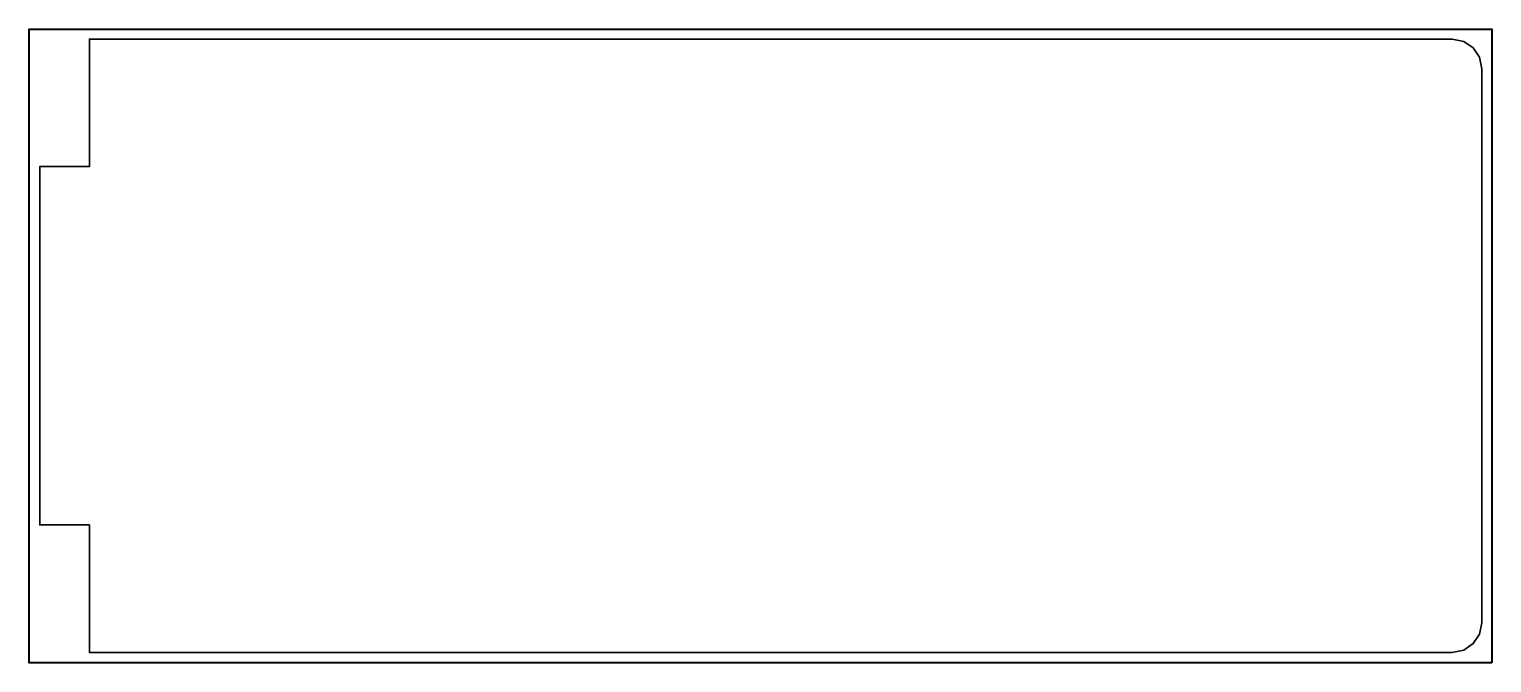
# Model space of a CAD drawing. Header units: millimetres. Extents: x 16 to 757, y 108 to 429.
import ezdxf

# ---------------------------------------------------------------- set-up
doc = ezdxf.new("R2010")
doc.units = ezdxf.units.MM
doc.header["$MEASUREMENT"] = 0
doc.layers.get('0').update_dxf_attribs({"lineweight": 0})
doc.layers.add('Safety', color=7, linetype='Continuous', lineweight=0)

msp = doc.modelspace()

# ---------------------------------------------------------------- linework, layer by layer
at = {"color": 18, "lineweight": 35, "true_color": 0x000000}
msp.add_lwpolyline([(736.67, 423.88), (564.2, 423.88), (391.73, 423.88), (219.26, 423.88), (46.79, 423.88), (46.79, 407.74), (46.79, 391.61), (46.79, 375.48), (46.79, 359.35), (40.5, 359.35), (34.2, 359.35), (27.91, 359.35), (21.62, 359.35), (21.62, 313.99), (21.62, 268.64), (21.62, 223.29), (21.62, 177.93), (27.91, 177.93), (34.2, 177.93), (40.5, 177.93), (46.79, 177.93), (46.79, 161.8), (46.79, 145.67), (46.79, 129.54), (46.79, 113.4), (219.26, 113.4), (391.73, 113.4), (564.2, 113.4), (736.67, 113.4), (742.51, 114.58), (747.28, 117.8), (750.49, 122.57), (751.67, 128.4), (751.67, 198.52), (751.67, 268.64), (751.67, 338.76), (751.67, 408.88), (750.49, 414.71), (747.28, 419.48), (742.51, 422.7)], close=True, dxfattribs=at)
at = {"layer": 'Safety', "color": 18, "lineweight": 40, "true_color": 0x000000}
msp.add_lwpolyline([(756.67, 108.12), (16.33, 108.12), (16.33, 428.88), (756.67, 428.88)], close=True, dxfattribs=at)

doc.saveas('drawing.dxf')
